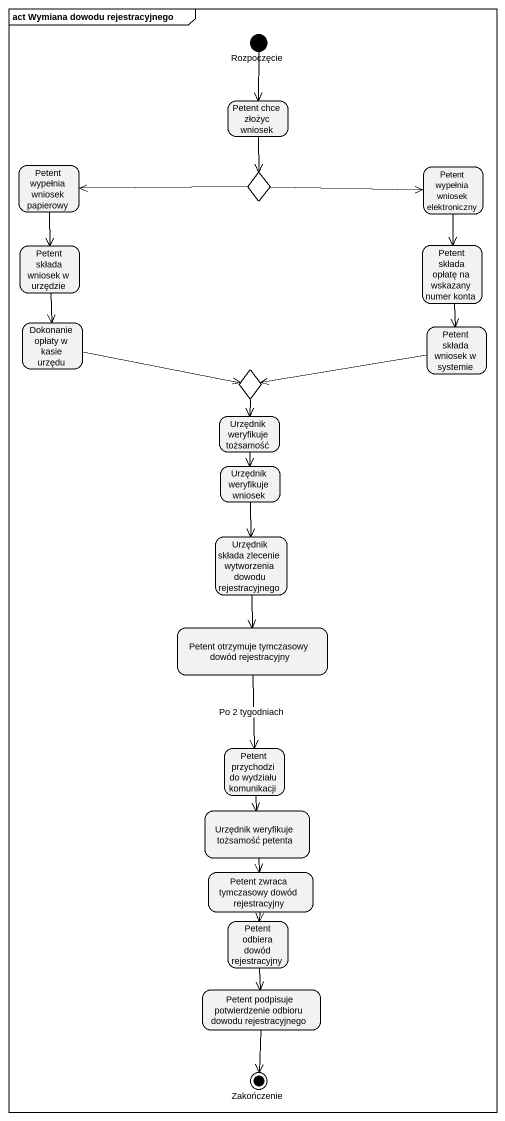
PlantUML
@startuml
mainframe act Wymiana dowodu rejestracyjnego
hide empty description
state Rozpoczęcie <<start>>
state "Petent chce złożyc wniosek" as Petent_chce_złożyc_wniosek
state "Petent wypełnia wniosek papierowy" as Petent_wypełnia_wniosek
state "Petent wypełnia wniosek elektroniczny" as Petent_wypełnia_wniosek_2
state choice1 <<choice>>
state "Petent składa wniosek w urzędzie" as Petent_składa_wniosek_w
state "Petent składa opłatę na wskazany numer konta" as Petent_składa_opłatę_na
state "Dokonanie opłaty w kasie urzędu" as Dokonanie_opłaty_w_kasie
state "Petent składa wniosek w systemie" as Petent_składa_wniosek_w_2
state choice2 <<choice>>
state "Urzędnik weryfikuje tożsamość" as Urzędnik_weryfikuje
state "Urzędnik weryfikuje wniosek" as Urzędnik_weryfikuje_wniosek
state "Urzędnik składa zlecenie wytworzenia dowodu rejestracyjnego" as Urzędnik_składa_zlecenie
state "Petent otrzymuje tymczasowy dowód rejestracyjny" as Petent_otrzymuje_tymczasowy
state "Petent przychodzi do wydziału komunikacji" as Petent_przychodzi_do
state "Urzędnik weryfikuje tożsamość petenta" as Urzędnik_weryfikuje_2
state "Petent zwraca tymczasowy dowód rejestracyjny" as Petent_zwraca_tymczasowy
state "Petent odbiera dowód rejestracyjny" as Petent_odbiera_dowód
state "Petent podpisuje potwierdzenie odbioru dowodu rejestracyjnego" as Petent_podpisuje
state Zakończenie <<end>>
Rozpoczęcie --> Petent_chce_złożyc_wniosek
Petent_chce_złożyc_wniosek --> choice1
Petent_wypełnia_wniosek --> Petent_składa_wniosek_w
Petent_wypełnia_wniosek_2 --> Petent_składa_opłatę_na
choice1 -left-> Petent_wypełnia_wniosek
choice1 -right-> Petent_wypełnia_wniosek_2
Petent_składa_wniosek_w --> Dokonanie_opłaty_w_kasie
Petent_składa_opłatę_na --> Petent_składa_wniosek_w_2
Dokonanie_opłaty_w_kasie -right-> choice2
Petent_składa_wniosek_w_2 -left-> choice2
choice2 --> Urzędnik_weryfikuje
Urzędnik_weryfikuje --> Urzędnik_weryfikuje_wniosek
Urzędnik_weryfikuje_wniosek --> Urzędnik_składa_zlecenie
Urzędnik_składa_zlecenie --> Petent_otrzymuje_tymczasowy
Petent_otrzymuje_tymczasowy --> Petent_przychodzi_do : Po 2 tygodniach
Petent_przychodzi_do --> Urzędnik_weryfikuje_2
Urzędnik_weryfikuje_2 --> Petent_zwraca_tymczasowy
Petent_zwraca_tymczasowy --> Petent_odbiera_dowód
Petent_odbiera_dowód --> Petent_podpisuje
Petent_podpisuje --> Zakończenie
@enduml
